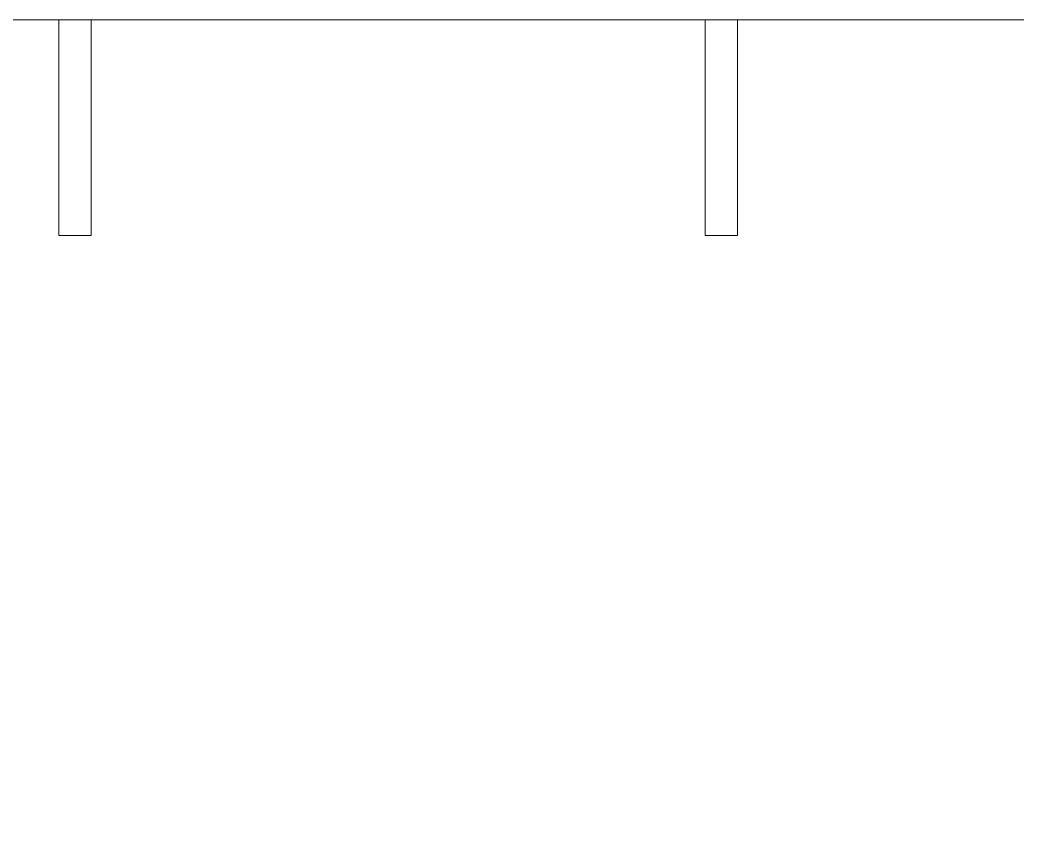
# Model space of a CAD drawing. Header units: millimetres. Extents: x 0 to 36000, y -150 to 30000.
# Drawn here: x 17490 to 26745, y 22462 to 30000 of the extents above; entities that cross this region are included whole.
import ezdxf

# ---------------------------------------------------------------- set-up
doc = ezdxf.new("R2010")
doc.units = ezdxf.units.MM
doc.layers.add('A-FLOR', color=192, linetype='Continuous', lineweight=9)
doc.layers.add('A-WALL', color=113, linetype='Continuous', lineweight=18)

msp = doc.modelspace()

# ---------------------------------------------------------------- meshes
at = {"layer": 'A-FLOR'}
mesh = msp.add_polyface(dxfattribs=at)
corners = [(36000, 30000, 3800), (36000, 0, 3800), (24000, 0, 3800), (24000, 18000, 3800), (0, 18000, 3800), (0, 30000, 3800)]
mesh.append_faces([[corners[k] for k in face] for face in [(1, 2, 3, 0)]], dxfattribs={"vtx2": -1})
mesh.append_faces([[corners[k] for k in face] for face in [(3, 4, 5, 0)]], dxfattribs={"vtx3": -1})
mesh = msp.add_polyface(dxfattribs=at)
corners = [(36000, 30000, 4000), (0, 30000, 4000), (0, 18000, 4000), (24000, 18000, 4000), (24000, 0, 4000), (36000, 0, 4000)]
mesh.append_faces([[corners[k] for k in face] for face in [(1, 2, 3, 0)]], dxfattribs={"vtx2": -1})
mesh.append_faces([[corners[k] for k in face] for face in [(3, 4, 5, 0)]], dxfattribs={"vtx3": -1})
mesh = msp.add_polyface(dxfattribs=at)
corners = [(36000, 30000, 3800), (0, 30000, 3800), (0, 30000, 4000), (36000, 30000, 4000)]
mesh.append_faces([[corners[k] for k in face] for face in [(0, 1, 2, 3)]])
mesh = msp.add_polyface(dxfattribs=at)
corners = [(36000, 30000, 7800), (36000, 0, 7800), (24000, 0, 7800), (24000, 18000, 7800), (0, 18000, 7800), (0, 30000, 7800)]
mesh.append_faces([[corners[k] for k in face] for face in [(1, 2, 3, 0)]], dxfattribs={"vtx2": -1})
mesh.append_faces([[corners[k] for k in face] for face in [(3, 4, 5, 0)]], dxfattribs={"vtx3": -1})
mesh = msp.add_polyface(dxfattribs=at)
corners = [(36000, 30000, 8000), (0, 30000, 8000), (0, 18000, 8000), (24000, 18000, 8000), (24000, 0, 8000), (36000, 0, 8000)]
mesh.append_faces([[corners[k] for k in face] for face in [(1, 2, 3, 0)]], dxfattribs={"vtx2": -1})
mesh.append_faces([[corners[k] for k in face] for face in [(3, 4, 5, 0)]], dxfattribs={"vtx3": -1})
mesh = msp.add_polyface(dxfattribs=at)
corners = [(36000, 30000, 7800), (0, 30000, 7800), (0, 30000, 8000), (36000, 30000, 8000)]
mesh.append_faces([[corners[k] for k in face] for face in [(0, 1, 2, 3)]])
mesh = msp.add_polyface(dxfattribs=at)
corners = [(36000, 30000, 11800), (36000, 0, 11800), (24000, 0, 11800), (24000, 18000, 11800), (0, 18000, 11800), (0, 30000, 11800)]
mesh.append_faces([[corners[k] for k in face] for face in [(1, 2, 3, 0)]], dxfattribs={"vtx2": -1})
mesh.append_faces([[corners[k] for k in face] for face in [(3, 4, 5, 0)]], dxfattribs={"vtx3": -1})
mesh = msp.add_polyface(dxfattribs=at)
corners = [(36000, 30000, 12000), (0, 30000, 12000), (0, 18000, 12000), (24000, 18000, 12000), (24000, 0, 12000), (36000, 0, 12000)]
mesh.append_faces([[corners[k] for k in face] for face in [(1, 2, 3, 0)]], dxfattribs={"vtx2": -1})
mesh.append_faces([[corners[k] for k in face] for face in [(3, 4, 5, 0)]], dxfattribs={"vtx3": -1})
mesh = msp.add_polyface(dxfattribs=at)
corners = [(36000, 30000, 11800), (0, 30000, 11800), (0, 30000, 12000), (36000, 30000, 12000)]
mesh.append_faces([[corners[k] for k in face] for face in [(0, 1, 2, 3)]])
mesh = msp.add_polyface(dxfattribs=at)
corners = [(36000, 30000, 15800), (36000, 0, 15800), (24000, 0, 15800), (24000, 18000, 15800), (0, 18000, 15800), (0, 30000, 15800)]
mesh.append_faces([[corners[k] for k in face] for face in [(1, 2, 3, 0)]], dxfattribs={"vtx2": -1})
mesh.append_faces([[corners[k] for k in face] for face in [(3, 4, 5, 0)]], dxfattribs={"vtx3": -1})
mesh = msp.add_polyface(dxfattribs=at)
corners = [(36000, 30000, 16000), (0, 30000, 16000), (0, 18000, 16000), (24000, 18000, 16000), (24000, 0, 16000), (36000, 0, 16000)]
mesh.append_faces([[corners[k] for k in face] for face in [(1, 2, 3, 0)]], dxfattribs={"vtx2": -1})
mesh.append_faces([[corners[k] for k in face] for face in [(3, 4, 5, 0)]], dxfattribs={"vtx3": -1})
mesh = msp.add_polyface(dxfattribs=at)
corners = [(36000, 30000, 15800), (0, 30000, 15800), (0, 30000, 16000), (36000, 30000, 16000)]
mesh.append_faces([[corners[k] for k in face] for face in [(0, 1, 2, 3)]])
mesh = msp.add_polyface(dxfattribs=at)
corners = [(36000, 30000, 19800), (36000, 0, 19800), (24000, 0, 19800), (24000, 18000, 19800), (0, 18000, 19800), (0, 30000, 19800)]
mesh.append_faces([[corners[k] for k in face] for face in [(1, 2, 3, 0)]], dxfattribs={"vtx2": -1})
mesh.append_faces([[corners[k] for k in face] for face in [(3, 4, 5, 0)]], dxfattribs={"vtx3": -1})
mesh = msp.add_polyface(dxfattribs=at)
corners = [(36000, 30000, 20000), (0, 30000, 20000), (0, 18000, 20000), (24000, 18000, 20000), (24000, 0, 20000), (36000, 0, 20000)]
mesh.append_faces([[corners[k] for k in face] for face in [(1, 2, 3, 0)]], dxfattribs={"vtx2": -1})
mesh.append_faces([[corners[k] for k in face] for face in [(3, 4, 5, 0)]], dxfattribs={"vtx3": -1})
mesh = msp.add_polyface(dxfattribs=at)
corners = [(36000, 30000, 19800), (0, 30000, 19800), (0, 30000, 20000), (36000, 30000, 20000)]
mesh.append_faces([[corners[k] for k in face] for face in [(3, 0, 1, 2)]])
mesh = msp.add_polyface(dxfattribs=at)
corners = [(36000, 30000, 23800), (36000, 0, 23800), (24000, 0, 23800), (24000, 18000, 23800), (0, 18000, 23800), (0, 30000, 23800)]
mesh.append_faces([[corners[k] for k in face] for face in [(1, 2, 3, 0)]], dxfattribs={"vtx2": -1})
mesh.append_faces([[corners[k] for k in face] for face in [(3, 4, 5, 0)]], dxfattribs={"vtx3": -1})
mesh = msp.add_polyface(dxfattribs=at)
corners = [(36000, 30000, 24000), (0, 30000, 24000), (0, 18000, 24000), (24000, 18000, 24000), (24000, 0, 24000), (36000, 0, 24000)]
mesh.append_faces([[corners[k] for k in face] for face in [(1, 2, 3, 0)]], dxfattribs={"vtx2": -1})
mesh.append_faces([[corners[k] for k in face] for face in [(3, 4, 5, 0)]], dxfattribs={"vtx3": -1})
mesh = msp.add_polyface(dxfattribs=at)
corners = [(36000, 30000, 23800), (0, 30000, 23800), (0, 30000, 24000), (36000, 30000, 24000)]
mesh.append_faces([[corners[k] for k in face] for face in [(3, 0, 1, 2)]])
mesh = msp.add_polyface(dxfattribs=at)
corners = [(36000, 30000, 27800), (36000, 0, 27800), (24000, 0, 27800), (24000, 18000, 27800), (0, 18000, 27800), (0, 30000, 27800)]
mesh.append_faces([[corners[k] for k in face] for face in [(1, 2, 3, 0)]], dxfattribs={"vtx2": -1})
mesh.append_faces([[corners[k] for k in face] for face in [(3, 4, 5, 0)]], dxfattribs={"vtx3": -1})
mesh = msp.add_polyface(dxfattribs=at)
corners = [(36000, 30000, 28000), (0, 30000, 28000), (0, 18000, 28000), (24000, 18000, 28000), (24000, 0, 28000), (36000, 0, 28000)]
mesh.append_faces([[corners[k] for k in face] for face in [(1, 2, 3, 0)]], dxfattribs={"vtx2": -1})
mesh.append_faces([[corners[k] for k in face] for face in [(3, 4, 5, 0)]], dxfattribs={"vtx3": -1})
mesh = msp.add_polyface(dxfattribs=at)
corners = [(36000, 30000, 27800), (0, 30000, 27800), (0, 30000, 28000), (36000, 30000, 28000)]
mesh.append_faces([[corners[k] for k in face] for face in [(3, 0, 1, 2)]])
mesh = msp.add_polyface(dxfattribs=at)
corners = [(36000, 30000, 31800), (36000, 0, 31800), (24000, 0, 31800), (24000, 18000, 31800), (0, 18000, 31800), (0, 30000, 31800)]
mesh.append_faces([[corners[k] for k in face] for face in [(1, 2, 3, 0)]], dxfattribs={"vtx2": -1})
mesh.append_faces([[corners[k] for k in face] for face in [(3, 4, 5, 0)]], dxfattribs={"vtx3": -1})
mesh = msp.add_polyface(dxfattribs=at)
corners = [(36000, 30000, 32000), (0, 30000, 32000), (0, 18000, 32000), (24000, 18000, 32000), (24000, 0, 32000), (36000, 0, 32000)]
mesh.append_faces([[corners[k] for k in face] for face in [(1, 2, 3, 0)]], dxfattribs={"vtx2": -1})
mesh.append_faces([[corners[k] for k in face] for face in [(3, 4, 5, 0)]], dxfattribs={"vtx3": -1})
mesh = msp.add_polyface(dxfattribs=at)
corners = [(36000, 30000, 31800), (0, 30000, 31800), (0, 30000, 32000), (36000, 30000, 32000)]
mesh.append_faces([[corners[k] for k in face] for face in [(3, 0, 1, 2)]])
mesh = msp.add_polyface(dxfattribs=at)
corners = [(36000, 30000, 35800), (36000, 0, 35800), (24000, 0, 35800), (24000, 18000, 35800), (0, 18000, 35800), (0, 30000, 35800)]
mesh.append_faces([[corners[k] for k in face] for face in [(1, 2, 3, 0)]], dxfattribs={"vtx2": -1})
mesh.append_faces([[corners[k] for k in face] for face in [(3, 4, 5, 0)]], dxfattribs={"vtx3": -1})
mesh = msp.add_polyface(dxfattribs=at)
corners = [(36000, 30000, 36000), (0, 30000, 36000), (0, 18000, 36000), (24000, 18000, 36000), (24000, 0, 36000), (36000, 0, 36000)]
mesh.append_faces([[corners[k] for k in face] for face in [(1, 2, 3, 0)]], dxfattribs={"vtx2": -1})
mesh.append_faces([[corners[k] for k in face] for face in [(3, 4, 5, 0)]], dxfattribs={"vtx3": -1})
mesh = msp.add_polyface(dxfattribs=at)
corners = [(36000, 30000, 35800), (0, 30000, 35800), (0, 30000, 36000), (36000, 30000, 36000)]
mesh.append_faces([[corners[k] for k in face] for face in [(3, 0, 1, 2)]])
mesh = msp.add_polyface(dxfattribs=at)
corners = [(36000, 30000, 39800), (36000, 0, 39800), (24000, 0, 39800), (24000, 18000, 39800), (0, 18000, 39800), (0, 30000, 39800)]
mesh.append_faces([[corners[k] for k in face] for face in [(1, 2, 3, 0)]], dxfattribs={"vtx2": -1})
mesh.append_faces([[corners[k] for k in face] for face in [(3, 4, 5, 0)]], dxfattribs={"vtx3": -1})
mesh = msp.add_polyface(dxfattribs=at)
corners = [(36000, 30000, 40000), (0, 30000, 40000), (0, 18000, 40000), (24000, 18000, 40000), (24000, 0, 40000), (36000, 0, 40000)]
mesh.append_faces([[corners[k] for k in face] for face in [(1, 2, 3, 0)]], dxfattribs={"vtx2": -1})
mesh.append_faces([[corners[k] for k in face] for face in [(3, 4, 5, 0)]], dxfattribs={"vtx3": -1})
mesh = msp.add_polyface(dxfattribs=at)
corners = [(36000, 30000, 39800), (0, 30000, 39800), (0, 30000, 40000), (36000, 30000, 40000)]
mesh.append_faces([[corners[k] for k in face] for face in [(3, 0, 1, 2)]])
at = {"layer": 'A-WALL'}
mesh = msp.add_polyface(dxfattribs=at)
corners = [(17850, 30000), (17850, 28000), (17850, 28000, 3800), (17850, 30000, 3800)]
mesh.append_faces([[corners[k] for k in face] for face in [(3, 0, 1, 2)]])
mesh = msp.add_polyface(dxfattribs=at)
corners = [(17850, 28000), (17850, 30000), (18150, 30000), (18150, 28000)]
mesh.append_faces([[corners[k] for k in face] for face in [(0, 1, 2, 3)]])
mesh = msp.add_polyface(dxfattribs=at)
corners = [(17850, 30000), (17850, 30000, 3800), (18150, 30000, 3800), (18150, 30000)]
mesh.append_faces([[corners[k] for k in face] for face in [(0, 1, 2, 3)]])
mesh = msp.add_polyface(dxfattribs=at)
corners = [(17850, 30000, 3800), (17850, 28000, 3800), (18150, 28000, 3800), (18150, 30000, 3800)]
mesh.append_faces([[corners[k] for k in face] for face in [(2, 3, 0, 1)]])
mesh = msp.add_polyface(dxfattribs=at)
corners = [(17850, 30000, 4000), (17850, 28000, 4000), (17850, 28000, 7800), (17850, 30000, 7800)]
mesh.append_faces([[corners[k] for k in face] for face in [(3, 0, 1, 2)]])
mesh = msp.add_polyface(dxfattribs=at)
corners = [(17850, 28000, 4000), (17850, 30000, 4000), (18150, 30000, 4000), (18150, 28000, 4000)]
mesh.append_faces([[corners[k] for k in face] for face in [(0, 1, 2, 3)]])
mesh = msp.add_polyface(dxfattribs=at)
corners = [(17850, 30000, 4000), (17850, 30000, 7800), (18150, 30000, 7800), (18150, 30000, 4000)]
mesh.append_faces([[corners[k] for k in face] for face in [(0, 1, 2, 3)]])
mesh = msp.add_polyface(dxfattribs=at)
corners = [(17850, 30000, 7800), (17850, 28000, 7800), (18150, 28000, 7800), (18150, 30000, 7800)]
mesh.append_faces([[corners[k] for k in face] for face in [(2, 3, 0, 1)]])
mesh = msp.add_polyface(dxfattribs=at)
corners = [(17850, 30000, 8000), (17850, 28000, 8000), (17850, 28000, 11800), (17850, 30000, 11800)]
mesh.append_faces([[corners[k] for k in face] for face in [(3, 0, 1, 2)]])
mesh = msp.add_polyface(dxfattribs=at)
corners = [(17850, 28000, 8000), (17850, 30000, 8000), (18150, 30000, 8000), (18150, 28000, 8000)]
mesh.append_faces([[corners[k] for k in face] for face in [(0, 1, 2, 3)]])
mesh = msp.add_polyface(dxfattribs=at)
corners = [(17850, 30000, 8000), (17850, 30000, 11800), (18150, 30000, 11800), (18150, 30000, 8000)]
mesh.append_faces([[corners[k] for k in face] for face in [(0, 1, 2, 3)]])
mesh = msp.add_polyface(dxfattribs=at)
corners = [(17850, 30000, 11800), (17850, 28000, 11800), (18150, 28000, 11800), (18150, 30000, 11800)]
mesh.append_faces([[corners[k] for k in face] for face in [(2, 3, 0, 1)]])
mesh = msp.add_polyface(dxfattribs=at)
corners = [(17850, 30000, 12000), (17850, 28000, 12000), (17850, 28000, 15800), (17850, 30000, 15800)]
mesh.append_faces([[corners[k] for k in face] for face in [(3, 0, 1, 2)]])
mesh = msp.add_polyface(dxfattribs=at)
corners = [(17850, 28000, 12000), (17850, 30000, 12000), (18150, 30000, 12000), (18150, 28000, 12000)]
mesh.append_faces([[corners[k] for k in face] for face in [(0, 1, 2, 3)]])
mesh = msp.add_polyface(dxfattribs=at)
corners = [(17850, 30000, 12000), (17850, 30000, 15800), (18150, 30000, 15800), (18150, 30000, 12000)]
mesh.append_faces([[corners[k] for k in face] for face in [(0, 1, 2, 3)]])
mesh = msp.add_polyface(dxfattribs=at)
corners = [(17850, 30000, 15800), (17850, 28000, 15800), (18150, 28000, 15800), (18150, 30000, 15800)]
mesh.append_faces([[corners[k] for k in face] for face in [(2, 3, 0, 1)]])
mesh = msp.add_polyface(dxfattribs=at)
corners = [(17850, 30000, 16000), (17850, 28000, 16000), (17850, 28000, 19800), (17850, 30000, 19800)]
mesh.append_faces([[corners[k] for k in face] for face in [(3, 0, 1, 2)]])
mesh = msp.add_polyface(dxfattribs=at)
corners = [(17850, 28000, 16000), (17850, 30000, 16000), (18150, 30000, 16000), (18150, 28000, 16000)]
mesh.append_faces([[corners[k] for k in face] for face in [(0, 1, 2, 3)]])
mesh = msp.add_polyface(dxfattribs=at)
corners = [(17850, 30000, 16000), (17850, 30000, 19800), (18150, 30000, 19800), (18150, 30000, 16000)]
mesh.append_faces([[corners[k] for k in face] for face in [(0, 1, 2, 3)]])
mesh = msp.add_polyface(dxfattribs=at)
corners = [(17850, 30000, 19800), (17850, 28000, 19800), (18150, 28000, 19800), (18150, 30000, 19800)]
mesh.append_faces([[corners[k] for k in face] for face in [(2, 3, 0, 1)]])
mesh = msp.add_polyface(dxfattribs=at)
corners = [(17850, 30000, 20000), (17850, 28000, 20000), (17850, 28000, 23800), (17850, 30000, 23800)]
mesh.append_faces([[corners[k] for k in face] for face in [(3, 0, 1, 2)]])
mesh = msp.add_polyface(dxfattribs=at)
corners = [(17850, 28000, 20000), (17850, 30000, 20000), (18150, 30000, 20000), (18150, 28000, 20000)]
mesh.append_faces([[corners[k] for k in face] for face in [(0, 1, 2, 3)]])
mesh = msp.add_polyface(dxfattribs=at)
corners = [(17850, 30000, 20000), (17850, 30000, 23800), (18150, 30000, 23800), (18150, 30000, 20000)]
mesh.append_faces([[corners[k] for k in face] for face in [(0, 1, 2, 3)]])
mesh = msp.add_polyface(dxfattribs=at)
corners = [(17850, 30000, 23800), (17850, 28000, 23800), (18150, 28000, 23800), (18150, 30000, 23800)]
mesh.append_faces([[corners[k] for k in face] for face in [(2, 3, 0, 1)]])
mesh = msp.add_polyface(dxfattribs=at)
corners = [(17850, 30000, 24000), (17850, 28000, 24000), (17850, 28000, 27800), (17850, 30000, 27800)]
mesh.append_faces([[corners[k] for k in face] for face in [(3, 0, 1, 2)]])
mesh = msp.add_polyface(dxfattribs=at)
corners = [(17850, 28000, 24000), (17850, 30000, 24000), (18150, 30000, 24000), (18150, 28000, 24000)]
mesh.append_faces([[corners[k] for k in face] for face in [(0, 1, 2, 3)]])
mesh = msp.add_polyface(dxfattribs=at)
corners = [(17850, 30000, 24000), (17850, 30000, 27800), (18150, 30000, 27800), (18150, 30000, 24000)]
mesh.append_faces([[corners[k] for k in face] for face in [(0, 1, 2, 3)]])
mesh = msp.add_polyface(dxfattribs=at)
corners = [(17850, 30000, 27800), (17850, 28000, 27800), (18150, 28000, 27800), (18150, 30000, 27800)]
mesh.append_faces([[corners[k] for k in face] for face in [(2, 3, 0, 1)]])
mesh = msp.add_polyface(dxfattribs=at)
corners = [(17850, 30000, 28000), (17850, 28000, 28000), (17850, 28000, 31800), (17850, 30000, 31800)]
mesh.append_faces([[corners[k] for k in face] for face in [(3, 0, 1, 2)]])
mesh = msp.add_polyface(dxfattribs=at)
corners = [(17850, 28000, 28000), (17850, 30000, 28000), (18150, 30000, 28000), (18150, 28000, 28000)]
mesh.append_faces([[corners[k] for k in face] for face in [(0, 1, 2, 3)]])
mesh = msp.add_polyface(dxfattribs=at)
corners = [(17850, 30000, 28000), (17850, 30000, 31800), (18150, 30000, 31800), (18150, 30000, 28000)]
mesh.append_faces([[corners[k] for k in face] for face in [(0, 1, 2, 3)]])
mesh = msp.add_polyface(dxfattribs=at)
corners = [(17850, 30000, 31800), (17850, 28000, 31800), (18150, 28000, 31800), (18150, 30000, 31800)]
mesh.append_faces([[corners[k] for k in face] for face in [(2, 3, 0, 1)]])
mesh = msp.add_polyface(dxfattribs=at)
corners = [(17850, 30000, 32000), (17850, 28000, 32000), (17850, 28000, 35800), (17850, 30000, 35800)]
mesh.append_faces([[corners[k] for k in face] for face in [(3, 0, 1, 2)]])
mesh = msp.add_polyface(dxfattribs=at)
corners = [(17850, 28000, 32000), (17850, 30000, 32000), (18150, 30000, 32000), (18150, 28000, 32000)]
mesh.append_faces([[corners[k] for k in face] for face in [(0, 1, 2, 3)]])
mesh = msp.add_polyface(dxfattribs=at)
corners = [(17850, 30000, 32000), (17850, 30000, 35800), (18150, 30000, 35800), (18150, 30000, 32000)]
mesh.append_faces([[corners[k] for k in face] for face in [(0, 1, 2, 3)]])
mesh = msp.add_polyface(dxfattribs=at)
corners = [(17850, 30000, 35800), (17850, 28000, 35800), (18150, 28000, 35800), (18150, 30000, 35800)]
mesh.append_faces([[corners[k] for k in face] for face in [(2, 3, 0, 1)]])
mesh = msp.add_polyface(dxfattribs=at)
corners = [(17850, 30000, 36000), (17850, 28000, 36000), (17850, 28000, 39800), (17850, 30000, 39800)]
mesh.append_faces([[corners[k] for k in face] for face in [(3, 0, 1, 2)]])
mesh = msp.add_polyface(dxfattribs=at)
corners = [(17850, 28000, 36000), (17850, 30000, 36000), (18150, 30000, 36000), (18150, 28000, 36000)]
mesh.append_faces([[corners[k] for k in face] for face in [(0, 1, 2, 3)]])
mesh = msp.add_polyface(dxfattribs=at)
corners = [(17850, 30000, 36000), (17850, 30000, 39800), (18150, 30000, 39800), (18150, 30000, 36000)]
mesh.append_faces([[corners[k] for k in face] for face in [(0, 1, 2, 3)]])
mesh = msp.add_polyface(dxfattribs=at)
corners = [(17850, 30000, 39800), (17850, 28000, 39800), (18150, 28000, 39800), (18150, 30000, 39800)]
mesh.append_faces([[corners[k] for k in face] for face in [(2, 3, 0, 1)]])
mesh = msp.add_polyface(dxfattribs=at)
corners = [(18150, 30000), (18150, 30000, 3800), (18150, 28000, 3800), (18150, 28000)]
mesh.append_faces([[corners[k] for k in face] for face in [(2, 3, 0, 1)]])
mesh = msp.add_polyface(dxfattribs=at)
corners = [(18150, 30000, 4000), (18150, 30000, 7800), (18150, 28000, 7800), (18150, 28000, 4000)]
mesh.append_faces([[corners[k] for k in face] for face in [(2, 3, 0, 1)]])
mesh = msp.add_polyface(dxfattribs=at)
corners = [(18150, 30000, 8000), (18150, 30000, 11800), (18150, 28000, 11800), (18150, 28000, 8000)]
mesh.append_faces([[corners[k] for k in face] for face in [(2, 3, 0, 1)]])
mesh = msp.add_polyface(dxfattribs=at)
corners = [(18150, 30000, 12000), (18150, 30000, 15800), (18150, 28000, 15800), (18150, 28000, 12000)]
mesh.append_faces([[corners[k] for k in face] for face in [(2, 3, 0, 1)]])
mesh = msp.add_polyface(dxfattribs=at)
corners = [(18150, 30000, 16000), (18150, 30000, 19800), (18150, 28000, 19800), (18150, 28000, 16000)]
mesh.append_faces([[corners[k] for k in face] for face in [(2, 3, 0, 1)]])
mesh = msp.add_polyface(dxfattribs=at)
corners = [(18150, 30000, 20000), (18150, 30000, 23800), (18150, 28000, 23800), (18150, 28000, 20000)]
mesh.append_faces([[corners[k] for k in face] for face in [(2, 3, 0, 1)]])
mesh = msp.add_polyface(dxfattribs=at)
corners = [(18150, 30000, 24000), (18150, 30000, 27800), (18150, 28000, 27800), (18150, 28000, 24000)]
mesh.append_faces([[corners[k] for k in face] for face in [(2, 3, 0, 1)]])
mesh = msp.add_polyface(dxfattribs=at)
corners = [(18150, 30000, 28000), (18150, 30000, 31800), (18150, 28000, 31800), (18150, 28000, 28000)]
mesh.append_faces([[corners[k] for k in face] for face in [(2, 3, 0, 1)]])
mesh = msp.add_polyface(dxfattribs=at)
corners = [(18150, 30000, 32000), (18150, 30000, 35800), (18150, 28000, 35800), (18150, 28000, 32000)]
mesh.append_faces([[corners[k] for k in face] for face in [(2, 3, 0, 1)]])
mesh = msp.add_polyface(dxfattribs=at)
corners = [(18150, 30000, 36000), (18150, 30000, 39800), (18150, 28000, 39800), (18150, 28000, 36000)]
mesh.append_faces([[corners[k] for k in face] for face in [(2, 3, 0, 1)]])
mesh = msp.add_polyface(dxfattribs=at)
corners = [(23850, 30000), (23850, 28000), (23850, 28000, 3800), (23850, 30000, 3800)]
mesh.append_faces([[corners[k] for k in face] for face in [(3, 0, 1, 2)]])
mesh = msp.add_polyface(dxfattribs=at)
corners = [(23850, 28000), (23850, 30000), (24150, 30000), (24150, 28000)]
mesh.append_faces([[corners[k] for k in face] for face in [(0, 1, 2, 3)]])
mesh = msp.add_polyface(dxfattribs=at)
corners = [(23850, 30000), (23850, 30000, 3800), (24150, 30000, 3800), (24150, 30000)]
mesh.append_faces([[corners[k] for k in face] for face in [(0, 1, 2, 3)]])
mesh = msp.add_polyface(dxfattribs=at)
corners = [(23850, 30000, 3800), (23850, 28000, 3800), (24150, 28000, 3800), (24150, 30000, 3800)]
mesh.append_faces([[corners[k] for k in face] for face in [(2, 3, 0, 1)]])
mesh = msp.add_polyface(dxfattribs=at)
corners = [(23850, 30000, 4000), (23850, 28000, 4000), (23850, 28000, 7800), (23850, 30000, 7800)]
mesh.append_faces([[corners[k] for k in face] for face in [(3, 0, 1, 2)]])
mesh = msp.add_polyface(dxfattribs=at)
corners = [(23850, 28000, 4000), (23850, 30000, 4000), (24150, 30000, 4000), (24150, 28000, 4000)]
mesh.append_faces([[corners[k] for k in face] for face in [(0, 1, 2, 3)]])
mesh = msp.add_polyface(dxfattribs=at)
corners = [(23850, 30000, 4000), (23850, 30000, 7800), (24150, 30000, 7800), (24150, 30000, 4000)]
mesh.append_faces([[corners[k] for k in face] for face in [(0, 1, 2, 3)]])
mesh = msp.add_polyface(dxfattribs=at)
corners = [(23850, 30000, 7800), (23850, 28000, 7800), (24150, 28000, 7800), (24150, 30000, 7800)]
mesh.append_faces([[corners[k] for k in face] for face in [(2, 3, 0, 1)]])
mesh = msp.add_polyface(dxfattribs=at)
corners = [(23850, 30000, 8000), (23850, 28000, 8000), (23850, 28000, 11800), (23850, 30000, 11800)]
mesh.append_faces([[corners[k] for k in face] for face in [(3, 0, 1, 2)]])
mesh = msp.add_polyface(dxfattribs=at)
corners = [(23850, 28000, 8000), (23850, 30000, 8000), (24150, 30000, 8000), (24150, 28000, 8000)]
mesh.append_faces([[corners[k] for k in face] for face in [(0, 1, 2, 3)]])
mesh = msp.add_polyface(dxfattribs=at)
corners = [(23850, 30000, 8000), (23850, 30000, 11800), (24150, 30000, 11800), (24150, 30000, 8000)]
mesh.append_faces([[corners[k] for k in face] for face in [(0, 1, 2, 3)]])
mesh = msp.add_polyface(dxfattribs=at)
corners = [(23850, 30000, 11800), (23850, 28000, 11800), (24150, 28000, 11800), (24150, 30000, 11800)]
mesh.append_faces([[corners[k] for k in face] for face in [(2, 3, 0, 1)]])
mesh = msp.add_polyface(dxfattribs=at)
corners = [(23850, 30000, 12000), (23850, 28000, 12000), (23850, 28000, 15800), (23850, 30000, 15800)]
mesh.append_faces([[corners[k] for k in face] for face in [(3, 0, 1, 2)]])
mesh = msp.add_polyface(dxfattribs=at)
corners = [(23850, 28000, 12000), (23850, 30000, 12000), (24150, 30000, 12000), (24150, 28000, 12000)]
mesh.append_faces([[corners[k] for k in face] for face in [(0, 1, 2, 3)]])
mesh = msp.add_polyface(dxfattribs=at)
corners = [(23850, 30000, 12000), (23850, 30000, 15800), (24150, 30000, 15800), (24150, 30000, 12000)]
mesh.append_faces([[corners[k] for k in face] for face in [(0, 1, 2, 3)]])
mesh = msp.add_polyface(dxfattribs=at)
corners = [(23850, 30000, 15800), (23850, 28000, 15800), (24150, 28000, 15800), (24150, 30000, 15800)]
mesh.append_faces([[corners[k] for k in face] for face in [(2, 3, 0, 1)]])
mesh = msp.add_polyface(dxfattribs=at)
corners = [(23850, 30000, 16000), (23850, 28000, 16000), (23850, 28000, 19800), (23850, 30000, 19800)]
mesh.append_faces([[corners[k] for k in face] for face in [(3, 0, 1, 2)]])
mesh = msp.add_polyface(dxfattribs=at)
corners = [(23850, 28000, 16000), (23850, 30000, 16000), (24150, 30000, 16000), (24150, 28000, 16000)]
mesh.append_faces([[corners[k] for k in face] for face in [(0, 1, 2, 3)]])
mesh = msp.add_polyface(dxfattribs=at)
corners = [(23850, 30000, 16000), (23850, 30000, 19800), (24150, 30000, 19800), (24150, 30000, 16000)]
mesh.append_faces([[corners[k] for k in face] for face in [(0, 1, 2, 3)]])
mesh = msp.add_polyface(dxfattribs=at)
corners = [(23850, 30000, 19800), (23850, 28000, 19800), (24150, 28000, 19800), (24150, 30000, 19800)]
mesh.append_faces([[corners[k] for k in face] for face in [(2, 3, 0, 1)]])
mesh = msp.add_polyface(dxfattribs=at)
corners = [(23850, 30000, 20000), (23850, 28000, 20000), (23850, 28000, 23800), (23850, 30000, 23800)]
mesh.append_faces([[corners[k] for k in face] for face in [(3, 0, 1, 2)]])
mesh = msp.add_polyface(dxfattribs=at)
corners = [(23850, 28000, 20000), (23850, 30000, 20000), (24150, 30000, 20000), (24150, 28000, 20000)]
mesh.append_faces([[corners[k] for k in face] for face in [(0, 1, 2, 3)]])
mesh = msp.add_polyface(dxfattribs=at)
corners = [(23850, 30000, 20000), (23850, 30000, 23800), (24150, 30000, 23800), (24150, 30000, 20000)]
mesh.append_faces([[corners[k] for k in face] for face in [(0, 1, 2, 3)]])
mesh = msp.add_polyface(dxfattribs=at)
corners = [(23850, 30000, 23800), (23850, 28000, 23800), (24150, 28000, 23800), (24150, 30000, 23800)]
mesh.append_faces([[corners[k] for k in face] for face in [(2, 3, 0, 1)]])
mesh = msp.add_polyface(dxfattribs=at)
corners = [(23850, 30000, 24000), (23850, 28000, 24000), (23850, 28000, 27800), (23850, 30000, 27800)]
mesh.append_faces([[corners[k] for k in face] for face in [(3, 0, 1, 2)]])
mesh = msp.add_polyface(dxfattribs=at)
corners = [(23850, 28000, 24000), (23850, 30000, 24000), (24150, 30000, 24000), (24150, 28000, 24000)]
mesh.append_faces([[corners[k] for k in face] for face in [(0, 1, 2, 3)]])
mesh = msp.add_polyface(dxfattribs=at)
corners = [(23850, 30000, 24000), (23850, 30000, 27800), (24150, 30000, 27800), (24150, 30000, 24000)]
mesh.append_faces([[corners[k] for k in face] for face in [(0, 1, 2, 3)]])
mesh = msp.add_polyface(dxfattribs=at)
corners = [(23850, 30000, 27800), (23850, 28000, 27800), (24150, 28000, 27800), (24150, 30000, 27800)]
mesh.append_faces([[corners[k] for k in face] for face in [(2, 3, 0, 1)]])
mesh = msp.add_polyface(dxfattribs=at)
corners = [(23850, 30000, 28000), (23850, 28000, 28000), (23850, 28000, 31800), (23850, 30000, 31800)]
mesh.append_faces([[corners[k] for k in face] for face in [(3, 0, 1, 2)]])
mesh = msp.add_polyface(dxfattribs=at)
corners = [(23850, 28000, 28000), (23850, 30000, 28000), (24150, 30000, 28000), (24150, 28000, 28000)]
mesh.append_faces([[corners[k] for k in face] for face in [(0, 1, 2, 3)]])
mesh = msp.add_polyface(dxfattribs=at)
corners = [(23850, 30000, 28000), (23850, 30000, 31800), (24150, 30000, 31800), (24150, 30000, 28000)]
mesh.append_faces([[corners[k] for k in face] for face in [(0, 1, 2, 3)]])
mesh = msp.add_polyface(dxfattribs=at)
corners = [(23850, 30000, 31800), (23850, 28000, 31800), (24150, 28000, 31800), (24150, 30000, 31800)]
mesh.append_faces([[corners[k] for k in face] for face in [(2, 3, 0, 1)]])
mesh = msp.add_polyface(dxfattribs=at)
corners = [(23850, 30000, 32000), (23850, 28000, 32000), (23850, 28000, 35800), (23850, 30000, 35800)]
mesh.append_faces([[corners[k] for k in face] for face in [(3, 0, 1, 2)]])
mesh = msp.add_polyface(dxfattribs=at)
corners = [(23850, 28000, 32000), (23850, 30000, 32000), (24150, 30000, 32000), (24150, 28000, 32000)]
mesh.append_faces([[corners[k] for k in face] for face in [(0, 1, 2, 3)]])
mesh = msp.add_polyface(dxfattribs=at)
corners = [(23850, 30000, 32000), (23850, 30000, 35800), (24150, 30000, 35800), (24150, 30000, 32000)]
mesh.append_faces([[corners[k] for k in face] for face in [(0, 1, 2, 3)]])
mesh = msp.add_polyface(dxfattribs=at)
corners = [(23850, 30000, 35800), (23850, 28000, 35800), (24150, 28000, 35800), (24150, 30000, 35800)]
mesh.append_faces([[corners[k] for k in face] for face in [(2, 3, 0, 1)]])
mesh = msp.add_polyface(dxfattribs=at)
corners = [(23850, 30000, 36000), (23850, 28000, 36000), (23850, 28000, 39800), (23850, 30000, 39800)]
mesh.append_faces([[corners[k] for k in face] for face in [(3, 0, 1, 2)]])
mesh = msp.add_polyface(dxfattribs=at)
corners = [(23850, 28000, 36000), (23850, 30000, 36000), (24150, 30000, 36000), (24150, 28000, 36000)]
mesh.append_faces([[corners[k] for k in face] for face in [(0, 1, 2, 3)]])
mesh = msp.add_polyface(dxfattribs=at)
corners = [(23850, 30000, 36000), (23850, 30000, 39800), (24150, 30000, 39800), (24150, 30000, 36000)]
mesh.append_faces([[corners[k] for k in face] for face in [(0, 1, 2, 3)]])
mesh = msp.add_polyface(dxfattribs=at)
corners = [(23850, 30000, 39800), (23850, 28000, 39800), (24150, 28000, 39800), (24150, 30000, 39800)]
mesh.append_faces([[corners[k] for k in face] for face in [(2, 3, 0, 1)]])
mesh = msp.add_polyface(dxfattribs=at)
corners = [(24150, 30000), (24150, 30000, 3800), (24150, 28000, 3800), (24150, 28000)]
mesh.append_faces([[corners[k] for k in face] for face in [(2, 3, 0, 1)]])
mesh = msp.add_polyface(dxfattribs=at)
corners = [(24150, 30000, 4000), (24150, 30000, 7800), (24150, 28000, 7800), (24150, 28000, 4000)]
mesh.append_faces([[corners[k] for k in face] for face in [(2, 3, 0, 1)]])
mesh = msp.add_polyface(dxfattribs=at)
corners = [(24150, 30000, 8000), (24150, 30000, 11800), (24150, 28000, 11800), (24150, 28000, 8000)]
mesh.append_faces([[corners[k] for k in face] for face in [(2, 3, 0, 1)]])
mesh = msp.add_polyface(dxfattribs=at)
corners = [(24150, 30000, 12000), (24150, 30000, 15800), (24150, 28000, 15800), (24150, 28000, 12000)]
mesh.append_faces([[corners[k] for k in face] for face in [(2, 3, 0, 1)]])
mesh = msp.add_polyface(dxfattribs=at)
corners = [(24150, 30000, 16000), (24150, 30000, 19800), (24150, 28000, 19800), (24150, 28000, 16000)]
mesh.append_faces([[corners[k] for k in face] for face in [(2, 3, 0, 1)]])
mesh = msp.add_polyface(dxfattribs=at)
corners = [(24150, 30000, 20000), (24150, 30000, 23800), (24150, 28000, 23800), (24150, 28000, 20000)]
mesh.append_faces([[corners[k] for k in face] for face in [(2, 3, 0, 1)]])
mesh = msp.add_polyface(dxfattribs=at)
corners = [(24150, 30000, 24000), (24150, 30000, 27800), (24150, 28000, 27800), (24150, 28000, 24000)]
mesh.append_faces([[corners[k] for k in face] for face in [(2, 3, 0, 1)]])
mesh = msp.add_polyface(dxfattribs=at)
corners = [(24150, 30000, 28000), (24150, 30000, 31800), (24150, 28000, 31800), (24150, 28000, 28000)]
mesh.append_faces([[corners[k] for k in face] for face in [(2, 3, 0, 1)]])
mesh = msp.add_polyface(dxfattribs=at)
corners = [(24150, 30000, 32000), (24150, 30000, 35800), (24150, 28000, 35800), (24150, 28000, 32000)]
mesh.append_faces([[corners[k] for k in face] for face in [(2, 3, 0, 1)]])
mesh = msp.add_polyface(dxfattribs=at)
corners = [(24150, 30000, 36000), (24150, 30000, 39800), (24150, 28000, 39800), (24150, 28000, 36000)]
mesh.append_faces([[corners[k] for k in face] for face in [(2, 3, 0, 1)]])
mesh = msp.add_polyface(dxfattribs=at)
corners = [(17850, 28000, 3800), (17850, 28000), (18150, 28000), (18150, 28000, 3800)]
mesh.append_faces([[corners[k] for k in face] for face in [(0, 1, 2, 3)]])
mesh = msp.add_polyface(dxfattribs=at)
corners = [(17850, 28000, 7800), (17850, 28000, 4000), (18150, 28000, 4000), (18150, 28000, 7800)]
mesh.append_faces([[corners[k] for k in face] for face in [(0, 1, 2, 3)]])
mesh = msp.add_polyface(dxfattribs=at)
corners = [(17850, 28000, 11800), (17850, 28000, 8000), (18150, 28000, 8000), (18150, 28000, 11800)]
mesh.append_faces([[corners[k] for k in face] for face in [(0, 1, 2, 3)]])
mesh = msp.add_polyface(dxfattribs=at)
corners = [(17850, 28000, 15800), (17850, 28000, 12000), (18150, 28000, 12000), (18150, 28000, 15800)]
mesh.append_faces([[corners[k] for k in face] for face in [(0, 1, 2, 3)]])
mesh = msp.add_polyface(dxfattribs=at)
corners = [(17850, 28000, 19800), (17850, 28000, 16000), (18150, 28000, 16000), (18150, 28000, 19800)]
mesh.append_faces([[corners[k] for k in face] for face in [(0, 1, 2, 3)]])
mesh = msp.add_polyface(dxfattribs=at)
corners = [(17850, 28000, 23800), (17850, 28000, 20000), (18150, 28000, 20000), (18150, 28000, 23800)]
mesh.append_faces([[corners[k] for k in face] for face in [(0, 1, 2, 3)]])
mesh = msp.add_polyface(dxfattribs=at)
corners = [(17850, 28000, 27800), (17850, 28000, 24000), (18150, 28000, 24000), (18150, 28000, 27800)]
mesh.append_faces([[corners[k] for k in face] for face in [(0, 1, 2, 3)]])
mesh = msp.add_polyface(dxfattribs=at)
corners = [(17850, 28000, 31800), (17850, 28000, 28000), (18150, 28000, 28000), (18150, 28000, 31800)]
mesh.append_faces([[corners[k] for k in face] for face in [(0, 1, 2, 3)]])
mesh = msp.add_polyface(dxfattribs=at)
corners = [(17850, 28000, 35800), (17850, 28000, 32000), (18150, 28000, 32000), (18150, 28000, 35800)]
mesh.append_faces([[corners[k] for k in face] for face in [(0, 1, 2, 3)]])
mesh = msp.add_polyface(dxfattribs=at)
corners = [(17850, 28000, 39800), (17850, 28000, 36000), (18150, 28000, 36000), (18150, 28000, 39800)]
mesh.append_faces([[corners[k] for k in face] for face in [(0, 1, 2, 3)]])
mesh = msp.add_polyface(dxfattribs=at)
corners = [(23850, 28000, 3800), (23850, 28000), (24150, 28000), (24150, 28000, 3800)]
mesh.append_faces([[corners[k] for k in face] for face in [(0, 1, 2, 3)]])
mesh = msp.add_polyface(dxfattribs=at)
corners = [(23850, 28000, 7800), (23850, 28000, 4000), (24150, 28000, 4000), (24150, 28000, 7800)]
mesh.append_faces([[corners[k] for k in face] for face in [(0, 1, 2, 3)]])
mesh = msp.add_polyface(dxfattribs=at)
corners = [(23850, 28000, 11800), (23850, 28000, 8000), (24150, 28000, 8000), (24150, 28000, 11800)]
mesh.append_faces([[corners[k] for k in face] for face in [(0, 1, 2, 3)]])
mesh = msp.add_polyface(dxfattribs=at)
corners = [(23850, 28000, 15800), (23850, 28000, 12000), (24150, 28000, 12000), (24150, 28000, 15800)]
mesh.append_faces([[corners[k] for k in face] for face in [(0, 1, 2, 3)]])
mesh = msp.add_polyface(dxfattribs=at)
corners = [(23850, 28000, 19800), (23850, 28000, 16000), (24150, 28000, 16000), (24150, 28000, 19800)]
mesh.append_faces([[corners[k] for k in face] for face in [(0, 1, 2, 3)]])
mesh = msp.add_polyface(dxfattribs=at)
corners = [(23850, 28000, 23800), (23850, 28000, 20000), (24150, 28000, 20000), (24150, 28000, 23800)]
mesh.append_faces([[corners[k] for k in face] for face in [(0, 1, 2, 3)]])
mesh = msp.add_polyface(dxfattribs=at)
corners = [(23850, 28000, 27800), (23850, 28000, 24000), (24150, 28000, 24000), (24150, 28000, 27800)]
mesh.append_faces([[corners[k] for k in face] for face in [(0, 1, 2, 3)]])
mesh = msp.add_polyface(dxfattribs=at)
corners = [(23850, 28000, 31800), (23850, 28000, 28000), (24150, 28000, 28000), (24150, 28000, 31800)]
mesh.append_faces([[corners[k] for k in face] for face in [(0, 1, 2, 3)]])
mesh = msp.add_polyface(dxfattribs=at)
corners = [(23850, 28000, 35800), (23850, 28000, 32000), (24150, 28000, 32000), (24150, 28000, 35800)]
mesh.append_faces([[corners[k] for k in face] for face in [(0, 1, 2, 3)]])
mesh = msp.add_polyface(dxfattribs=at)
corners = [(23850, 28000, 39800), (23850, 28000, 36000), (24150, 28000, 36000), (24150, 28000, 39800)]
mesh.append_faces([[corners[k] for k in face] for face in [(0, 1, 2, 3)]])

doc.saveas('drawing.dxf')
